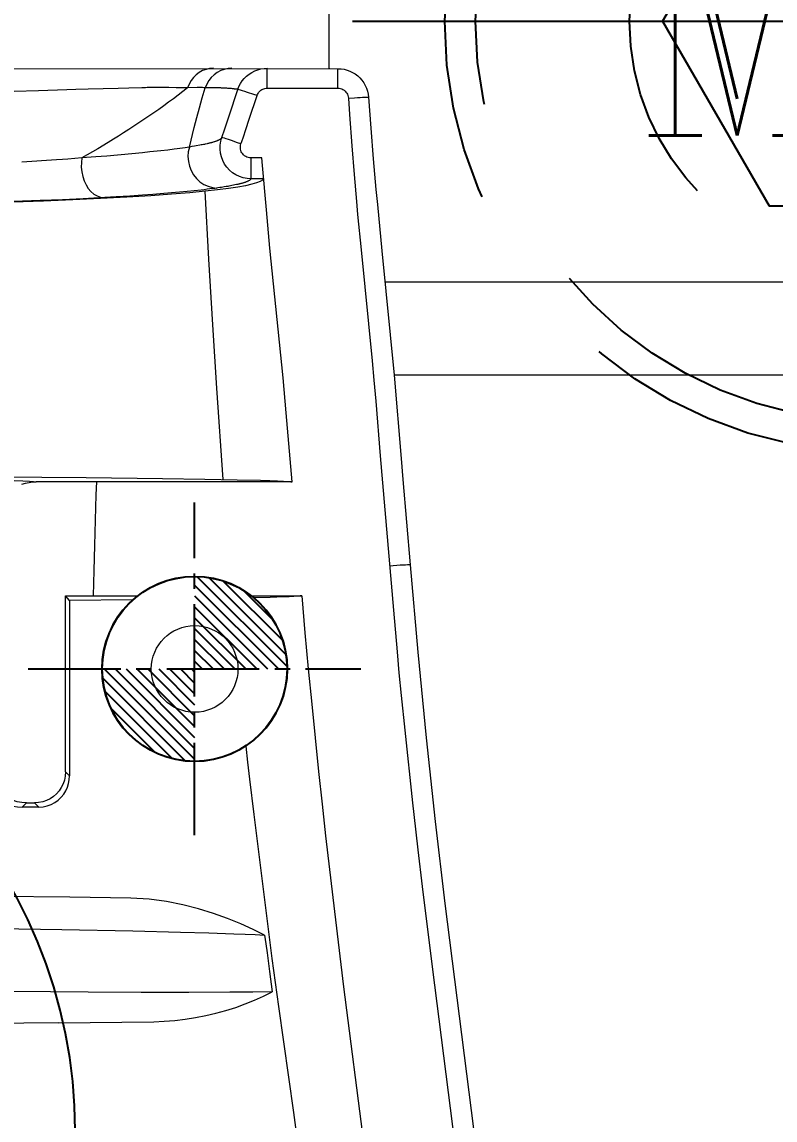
# Model space of a CAD drawing. Header units: inches. Extents: x 160917 to 162189, y -51061 to -50161.
# Drawn here: x 161497.57 to 161509.79, y -50310.05 to -50292.22 of the extents above; entities that cross this region are included whole.
import ezdxf

# ---------------------------------------------------------------- set-up
doc = ezdxf.new("R2010")
doc.units = ezdxf.units.IN
doc.header["$LTSCALE"] = 2
doc.header["$MEASUREMENT"] = 0
for name, pattern in [('CENTER', [50.8, 31.75, -6.35, 6.35, -6.35]), ('CENTER2', [1.125, 0.75, -0.125, 0.125, -0.125]), ('HIDDEN', [9.525, 6.35, -3.175])]:
    doc.linetypes.add(name, pattern=pattern)
for name, color, linetype in [('Layer3', 3, 'CONTINUOUS'), ('PIN', 4, 'CONTINUOUS'), ('SCREW', 52, 'HIDDEN'), ('y-cut', 7, 'CONTINUOUS'), ('壓塊', 157, 'CONTINUOUS')]:
    doc.layers.add(name, color=color, linetype=linetype)
for name, color, linetype, lineweight in [('PRODUCT', 1, 'CONTINUOUS', 15), ('截面', 191, 'CONTINUOUS', 15), ('枕位', 75, 'CONTINUOUS', 15)]:
    doc.layers.add(name, color=color, linetype=linetype, lineweight=lineweight)
doc.styles.add('ROMANC', font='romanc', dxfattribs={"width": 0.6, "height": 1})

# ---------------------------------------------------------------- blocks, each defined once
blk = doc.blocks.new('20160723.115749')
at = {"layer": 'SCREW', "linetype": 'CENTER', "ltscale": 0.15}
for p, q in [((0, -8.5), (0, 8.5)), ((-8.5, 0), (8.5, 0))]:
    blk.add_line(p, q, dxfattribs=at)
at = {"layer": 'SCREW', "ltscale": 0.5}
blk.add_lwpolyline([(-1.732, 3), (-3.464, 0), (-1.732, -3), (1.732, -3), (3.464, 0), (1.732, 3)], close=True, dxfattribs=at)
for radius in [7, 6.5, 4]:
    blk.add_circle((0, 0), radius, dxfattribs=at)
at = {"layer": 'Layer3', "style": 'ROMANC', "width": 0.8}
blk.add_text('M8', height=4.1865, dxfattribs=at).set_placement((-3.976, -1.858))
blk = doc.blocks.new('20160823.165622')
at = {"layer": '截面', "linetype": 'Continuous', "ltscale": 0.3}
h = blk.add_hatch(dxfattribs=at)
h.set_pattern_fill('ANSI31', color=256, scale=15, style=0)
h.set_pattern_definition([(45, (-3383.3948, 1002.8706), (-1.3258252, 1.3258252), [])])
h.paths.add_polyline_path([(-73.824, 61.266, 1), (-92.824, 61.266, 1)])
h.paths.add_polyline_path([(-22.197, 84.62, 0.373533), (-22.044, 83.982), (-17.561, 80.78), (-17.398, 80.674), (-17.228, 80.584), (-17.053, 80.509), (-16.871, 80.45), (-16.682, 80.406), (-16.492, 80.379), (-16.3, 80.369), (-16.106, 80.375), (-15.915, 80.399), (-15.727, 80.439), (-15.542, 80.495), (-15.363, 80.567), (-15.192, 80.655), (-15.028, 80.757), (-14.874, 80.873), (-14.732, 81.001), (-14.601, 81.141), (-14.481, 81.295), (-6.885, 91.928), (-6.779, 92.091), (-6.689, 92.26), (-6.615, 92.435), (-6.555, 92.618), (-6.511, 92.807), (-6.484, 92.997), (-6.474, 93.19), (-6.481, 93.384), (-6.504, 93.575), (-6.545, 93.764), (-6.602, 93.95), (-6.674, 94.128), (-6.761, 94.3), (-6.864, 94.465), (-6.98, 94.619), (-7.108, 94.761), (-7.249, 94.893), (-7.403, 95.013), (-12.093, 98.364, 0.382846), (-12.756, 98.29), (-13.983, 96.876), (-15.164, 95.437), (-16.3, 93.973), (-17.39, 92.485), (-18.435, 90.971), (-19.438, 89.428), (-20.4, 87.855), (-21.32, 86.252)])
h.paths.add_polyline_path([(-3.987, 77.836), (-3.979, 77.644), (-3.954, 77.453), (-3.912, 77.264), (-3.854, 77.08), (-3.78, 76.902), (-3.691, 76.73), (-3.588, 76.568), (-3.471, 76.416), (-3.34, 76.274), (-3.199, 76.144), (-3.048, 76.028), (-2.886, 75.925), (-2.714, 75.835), (2.724, 73.299, 0.401701), (3.379, 73.522), (4.215, 75.163), (5.025, 76.816), (5.808, 78.481), (6.564, 80.157), (7.293, 81.844), (7.996, 83.545), (8.673, 85.26), (9.324, 86.988), (9.949, 88.728, 0.385263), (9.688, 89.347), (4.684, 91.68), (4.503, 91.755), (4.32, 91.812), (4.133, 91.854), (3.942, 91.879), (3.748, 91.888), (3.555, 91.879), (3.363, 91.854), (3.173, 91.812), (2.989, 91.754), (2.811, 91.68), (2.638, 91.59), (2.476, 91.487), (2.323, 91.369), (2.18, 91.238), (2.051, 91.097), (1.935, 90.946), (1.832, 90.784), (1.742, 90.612), (-3.779, 78.772), (-3.854, 78.591), (-3.912, 78.408), (-3.953, 78.221), (-3.978, 78.03)])
h.paths.add_polyline_path([(-5.724, 139.049), (-5.562, 128.95), (-5.55, 128.785), (-5.523, 128.627), (-5.479, 128.473), (-5.418, 128.324), (-5.342, 128.179), (-5.252, 128.045), (-5.148, 127.921), (-5.031, 127.808), (-4.904, 127.708), (-4.767, 127.622), (-4.62, 127.551), (-4.469, 127.495), (-4.314, 127.456), (-4.155, 127.434), (-3.99, 127.427), (9.395, 127.642), (9.56, 127.653), (9.718, 127.681), (9.872, 127.725), (10.021, 127.785), (10.166, 127.862), (10.3, 127.951), (10.424, 128.055), (10.537, 128.173), (10.637, 128.3), (10.723, 128.437), (10.794, 128.583), (10.85, 128.735), (10.889, 128.89), (10.911, 129.049), (10.918, 129.214), (10.76, 139.065, 0.409527), (10.26, 139.557), (-5.224, 139.557, 0.418916)])
h.paths.add_polyline_path([(-93.609, 92.793), (-93.598, 92.6), (-93.571, 92.41), (-93.527, 92.221), (-93.467, 92.038), (-93.392, 91.862), (-93.302, 91.692), (-93.196, 91.529), (-87.589, 83.68), (-87.469, 83.527), (-87.339, 83.387), (-87.197, 83.26), (-87.043, 83.144), (-86.879, 83.041), (-86.707, 82.954), (-86.528, 82.882), (-86.342, 82.825), (-86.153, 82.785), (-85.961, 82.761), (-85.766, 82.755), (-85.573, 82.765), (-85.382, 82.792), (-85.193, 82.836), (-85.01, 82.896), (-84.834, 82.971), (-84.665, 83.061), (-84.501, 83.167), (-81.445, 85.35, 0.414214), (-81.213, 86.745), (-88.229, 96.567, 0.414214), (-89.624, 96.799), (-92.686, 94.612), (-92.838, 94.492), (-92.978, 94.362), (-93.105, 94.22), (-93.221, 94.067), (-93.323, 93.903), (-93.411, 93.732), (-93.482, 93.553), (-93.539, 93.367), (-93.579, 93.179), (-93.602, 92.987)])
h.paths.add_polyline_path([(-111.785, 86.571), (-107.088, 75.443, 0.425093), (-105.745, 74.926), (-102.029, 76.658), (-101.856, 76.748), (-101.694, 76.852), (-101.543, 76.968), (-101.401, 77.098), (-101.269, 77.241), (-101.151, 77.394), (-101.048, 77.557), (-100.958, 77.729), (-100.883, 77.908), (-100.825, 78.092), (-100.783, 78.282), (-100.758, 78.473), (-100.75, 78.666), (-100.758, 78.859), (-100.783, 79.05), (-100.825, 79.235), (-100.882, 79.418), (-100.956, 79.597), (-105.034, 88.343), (-105.124, 88.515), (-105.227, 88.677), (-105.343, 88.829), (-105.473, 88.97), (-105.616, 89.102), (-105.769, 89.219), (-105.931, 89.323), (-106.103, 89.412), (-106.281, 89.486), (-106.465, 89.544), (-106.654, 89.586), (-106.845, 89.611), (-107.037, 89.62), (-107.231, 89.611), (-107.421, 89.586), (-107.607, 89.545), (-107.789, 89.487), (-107.969, 89.413), (-111.286, 87.866, 0.403417)])
h.paths.add_polyline_path([(6.029, 102.701), (6.04, 102.519), (6.066, 102.34), (6.108, 102.163), (6.164, 101.988), (6.233, 101.819), (6.317, 101.657), (6.414, 101.501), (6.524, 101.355), (6.645, 101.218), (6.777, 101.091), (6.919, 100.976), (7.07, 100.873), (7.229, 100.783), (7.395, 100.706), (7.565, 100.644), (7.74, 100.596), (7.921, 100.561), (12.733, 99.863, 0.404229), (13.297, 100.269), (13.602, 102.074), (13.869, 103.881), (14.097, 105.692), (14.286, 107.505), (14.436, 109.321), (14.547, 111.142), (14.62, 112.97), (14.653, 114.804), (14.648, 116.644, 0.410269), (14.148, 117.137), (8.99, 117.137), (8.803, 117.129), (8.62, 117.106), (8.441, 117.068), (8.264, 117.014), (8.091, 116.945), (7.925, 116.863), (7.767, 116.767), (7.616, 116.658), (7.476, 116.537), (7.347, 116.404), (7.228, 116.261), (7.122, 116.109), (7.03, 115.948), (6.951, 115.78), (6.887, 115.606), (6.838, 115.43), (6.803, 115.248), (6.784, 115.062), (6.032, 102.885)])
h.paths.add_polyline_path([(-9.989, 114.513), (-9.984, 112.88), (-9.966, 111.248), (-9.933, 109.616), (-9.886, 107.984), (-9.826, 106.353), (-9.751, 104.722), (-9.663, 103.091, 0.356031), (-9.235, 102.625), (-4.838, 101.987), (-4.633, 101.967), (-4.431, 101.966), (-4.231, 101.983), (-4.032, 102.018), (-3.835, 102.073), (-3.646, 102.144), (-3.464, 102.233), (-3.289, 102.339), (-3.126, 102.459), (-2.975, 102.594), (-2.835, 102.744), (-2.711, 102.904), (-2.603, 103.075), (-2.509, 103.256), (-2.434, 103.444), (-2.376, 103.636), (-2.336, 103.834), (-2.313, 104.038), (-1.58, 115.926), (-1.577, 116.128), (-1.592, 116.327), (-1.625, 116.522), (-1.675, 116.716), (-1.743, 116.905), (-1.828, 117.086), (-1.929, 117.259), (-2.046, 117.424), (-2.176, 117.576), (-2.32, 117.715), (-2.477, 117.842), (-2.643, 117.954), (-2.819, 118.049), (-3.004, 118.129), (-3.194, 118.191), (-3.387, 118.236), (-3.584, 118.263), (-3.787, 118.273), (-9.457, 118.273, 0.408821), (-9.957, 117.782), (-9.98, 116.147)])
h.paths.add_polyline_path([(-117.289, 114.429), (-117.278, 113.089), (-117.245, 111.75), (-117.188, 110.413), (-117.108, 109.078), (-117.005, 107.746), (-116.879, 106.413), (-116.73, 105.082), (-116.557, 103.75), (-116.36, 102.42, 0.411006), (-115.229, 101.585), (-112.19, 102.026), (-112.009, 102.06), (-111.833, 102.108), (-111.663, 102.171), (-111.498, 102.247), (-111.338, 102.338), (-111.187, 102.441), (-111.045, 102.556), (-110.912, 102.683), (-110.791, 102.82), (-110.682, 102.967), (-110.585, 103.122), (-110.501, 103.285), (-110.431, 103.453), (-110.375, 103.628), (-110.334, 103.806), (-110.308, 103.984), (-110.297, 104.166), (-110.3, 104.35), (-110.855, 113.353), (-110.875, 113.54), (-110.91, 113.721), (-110.959, 113.898), (-111.023, 114.071), (-111.102, 114.24), (-111.194, 114.4), (-111.3, 114.552), (-111.418, 114.696), (-111.548, 114.828), (-111.688, 114.949), (-111.839, 115.059), (-111.997, 115.155), (-112.162, 115.237), (-112.335, 115.306), (-112.512, 115.359), (-112.691, 115.397), (-112.874, 115.42), (-113.061, 115.428), (-116.289, 115.428, 0.41394)])
h.paths.add_polyline_path([(-99.071, 114.42), (-99.068, 114.217), (-98.561, 105.996), (-98.539, 105.794), (-98.5, 105.598), (-98.443, 105.408), (-98.369, 105.222), (-98.277, 105.042), (-98.171, 104.872), (-98.049, 104.712), (-97.911, 104.563), (-97.762, 104.428), (-97.601, 104.307), (-97.429, 104.2), (-97.249, 104.11), (-97.061, 104.038), (-96.867, 103.982), (-96.67, 103.944), (-96.472, 103.924), (-96.272, 103.923), (-96.07, 103.939), (-93.042, 104.307, 0.379232), (-92.163, 105.3), (-92.163, 115.564, 0.414214), (-93.163, 116.564), (-96.863, 116.564), (-97.065, 116.555), (-97.262, 116.528), (-97.455, 116.483), (-97.644, 116.421), (-97.829, 116.341), (-98.005, 116.246), (-98.172, 116.134), (-98.329, 116.007), (-98.473, 115.868), (-98.603, 115.716), (-98.72, 115.551), (-98.821, 115.378), (-98.905, 115.196), (-98.974, 115.007), (-99.024, 114.813), (-99.057, 114.618)])

msp = doc.modelspace()

# ---------------------------------------------------------------- hatches: boundary and pattern name
at = {"layer": 'PIN', "linetype": 'Continuous'}
h = msp.add_hatch(dxfattribs=at)
h.set_pattern_fill('ANSI31', color=3, angle=90, style=0)
h.set_pattern_definition([(135, (161705.64977, -50316.9644), (-0.08838835, -0.08838835), [])])
h.paths.add_polyline_path([(161500.368, -50302.725), (161498.868, -50302.725, 0.414214), (161500.368, -50304.225)])
h.paths.add_polyline_path([(161500.368, -50301.225), (161500.368, -50302.725), (161501.868, -50302.725, 0.414214)])

# ---------------------------------------------------------------- linework, layer by layer
at = {"layer": 'PIN', "color": 3, "linetype": 'CENTER2'}
for p, q in [((161500.368, -50305.425), (161500.368, -50300.025)), ((161497.668, -50302.725), (161503.068, -50302.725))]:
    msp.add_line(p, q, dxfattribs=at)
at = {"layer": 'PIN', "color": 3, "linetype": 'Continuous'}
msp.add_circle((161500.368, -50302.725), 1.5, dxfattribs=at)
at = {"layer": 'PRODUCT', "linetype": 'ByBlock'}
for p, q in [((161481.379, -50292.976), (161502.696, -50292.984)), ((161501.252, -50293.071), (161501.297, -50293.043)), ((161502.696, -50292.984), (161502.746, -50292.986)), ((161501.545, -50293.3), (161501.545, -50293.091)), ((161502.694, -50293.203), (161502.694, -50293.078)), ((161502.694, -50293.3), (161502.694, -50293.203)), ((161497.832, -50293.342), (161497.441, -50293.355)), ((161498.296, -50293.324), (161497.832, -50293.342)), ((161498.441, -50293.319), (161498.296, -50293.324)), ((161498.64, -50293.313), (161498.441, -50293.319)), ((161498.885, -50293.308), (161498.64, -50293.313)), ((161499.127, -50293.303), (161498.885, -50293.308)), ((161499.301, -50293.299), (161499.127, -50293.303)), ((161499.51, -50293.293), (161499.301, -50293.299)), ((161499.679, -50293.29), (161499.625, -50293.291)), ((161499.951, -50293.291), (161499.679, -50293.29)), ((161500.251, -50293.293), (161500.177, -50293.292)), ((161500.409, -50293.291), (161500.251, -50293.293)), ((161500.658, -50293.294), (161500.591, -50293.294)), ((161500.732, -50293.294), (161500.658, -50293.294)), ((161500.872, -50293.299), (161500.834, -50293.298)), ((161500.929, -50293.749), (161501.069, -50293.322)), ((161501.043, -50293.316), (161501.037, -50293.315)), ((161501.545, -50293.3), (161502.694, -50293.3)), ((161501.256, -50293.802), (161501.382, -50293.418)), ((161503.191, -50293.446), (161503.228, -50293.947)), ((161500.874, -50293.913), (161500.929, -50293.749)), ((161500.847, -50293.99), (161500.874, -50293.913)), ((161501.199, -50293.971), (161501.256, -50293.802)), ((161503.228, -50293.947), (161503.268, -50294.445)), ((161500.803, -50294.118), (161500.809, -50294.102)), ((161501.159, -50294.09), (161501.199, -50293.971)), ((161499.933, -50294.303), (161499.821, -50294.316)), ((161500.037, -50294.291), (161499.933, -50294.303)), ((161500.324, -50294.248), (161500.283, -50294.255)), ((161500.367, -50294.24), (161500.324, -50294.248)), ((161500.395, -50294.235), (161500.367, -50294.24)), ((161500.45, -50294.225), (161500.395, -50294.235)), ((161500.476, -50294.22), (161500.45, -50294.225)), ((161502.92, -50294.233), (161502.957, -50294.703)), ((161498.125, -50294.464), (161497.564, -50294.501)), ((161498.221, -50294.457), (161498.125, -50294.464)), ((161498.31, -50294.45), (161498.221, -50294.457)), ((161498.539, -50294.431), (161498.31, -50294.45)), ((161498.611, -50294.427), (161498.539, -50294.431)), ((161498.767, -50294.415), (161498.611, -50294.427)), ((161498.852, -50294.408), (161498.767, -50294.415)), ((161498.942, -50294.401), (161498.852, -50294.408)), ((161499.347, -50294.364), (161498.942, -50294.401)), ((161499.522, -50294.347), (161499.347, -50294.364)), ((161499.643, -50294.335), (161499.522, -50294.347)), ((161499.821, -50294.316), (161499.643, -50294.335)), ((161501.281, -50294.431), (161501.281, -50294.642)), ((161501.459, -50294.431), (161501.281, -50294.431)), ((161501.47, -50294.555), (161501.459, -50294.431)), ((161503.268, -50294.445), (161503.311, -50294.942)), ((161500.892, -50294.583), (161500.855, -50294.531)), ((161501.281, -50294.642), (161501.282, -50294.718)), ((161501.532, -50295.274), (161501.47, -50294.555)), ((161501.283, -50294.762), (161501.283, -50294.77)), ((161501.486, -50294.77), (161501.283, -50294.77)), ((161502.957, -50294.703), (161502.995, -50295.141)), ((161499.869, -50295.011), (161499.688, -50295.025)), ((161499.994, -50295), (161499.869, -50295.011)), ((161500.121, -50294.989), (161499.994, -50295)), ((161500.245, -50294.977), (161500.121, -50294.989)), ((161500.363, -50294.965), (161500.245, -50294.977)), ((161500.473, -50294.953), (161500.363, -50294.965)), ((161500.741, -50294.95), (161500.54, -50294.972)), ((161500.599, -50296.075), (161500.54, -50294.972)), ((161500.775, -50294.913), (161500.746, -50294.918)), ((161500.804, -50294.909), (161500.775, -50294.913)), ((161500.848, -50294.902), (161500.804, -50294.909)), ((161500.878, -50294.897), (161500.848, -50294.902)), ((161500.907, -50294.893), (161500.878, -50294.897)), ((161500.974, -50294.88), (161500.948, -50294.885)), ((161500.999, -50294.875), (161500.974, -50294.88)), ((161501.023, -50294.87), (161500.999, -50294.875)), ((161501.046, -50294.865), (161501.023, -50294.87)), ((161497.862, -50295.124), (161497.436, -50295.14)), ((161498.223, -50295.109), (161497.862, -50295.124)), ((161498.557, -50295.094), (161498.223, -50295.109)), ((161498.82, -50295.08), (161498.557, -50295.094)), ((161499.092, -50295.064), (161498.82, -50295.08)), ((161499.317, -50295.05), (161499.092, -50295.064)), ((161499.521, -50295.037), (161499.317, -50295.05)), ((161499.688, -50295.025), (161499.521, -50295.037)), ((161500.661, -50297.141), (161500.599, -50296.075)), ((161503.069, -50295.925), (161503.249, -50297.726)), ((161503.405, -50295.937), (161503.605, -50297.96)), ((161500.728, -50298.17), (161500.661, -50297.141)), ((161503.249, -50297.726), (161503.278, -50298.039)), ((161501.856, -50298.57), (161501.804, -50298)), ((161503.278, -50298.039), (161503.309, -50298.378)), ((161500.829, -50299.649), (161500.728, -50298.17)), ((161501.951, -50299.691), (161501.856, -50298.57)), ((161495.89, -50299.601), (161498.605, -50299.618)), ((161498.605, -50299.618), (161499.848, -50299.632)), ((161499.848, -50299.632), (161500.531, -50299.643)), ((161500.531, -50299.643), (161501.058, -50299.654)), ((161501.951, -50299.691), (161497.796, -50299.691)), ((161498.753, -50300.31), (161498.741, -50300.721)), ((161498.741, -50300.721), (161498.731, -50301.13)), ((161498.731, -50301.13), (161498.723, -50301.537)), ((161498.272, -50304.397), (161498.272, -50301.537)), ((161498.336, -50301.613), (161498.272, -50301.537)), ((161498.272, -50301.537), (161499.44, -50301.537)), ((161499.36, -50301.603), (161498.336, -50301.613)), ((161501.296, -50301.537), (161502.107, -50301.537)), ((161501.594, -50301.564), (161501.338, -50301.571)), ((161501.811, -50301.557), (161501.594, -50301.564)), ((161498.336, -50301.613), (161498.337, -50304.463)), ((161503.594, -50301.773), (161503.654, -50302.449)), ((161503.654, -50302.449), (161503.685, -50302.788)), ((161503.685, -50302.788), (161503.721, -50303.159)), ((161503.721, -50303.159), (161503.779, -50303.717)), ((161503.779, -50303.717), (161503.905, -50304.901)), ((161498.272, -50304.397), (161498.337, -50304.463)), ((161497.64, -50304.9), (161497.57, -50304.97)), ((161497.838, -50304.969), (161497.57, -50304.97)), ((161497.64, -50304.9), (161497.769, -50304.9)), ((161497.769, -50304.9), (161497.838, -50304.969)), ((161501.629, -50307.426), (161501.332, -50305.087)), ((161503.991, -50305.661), (161504.062, -50306.259)), ((161498.343, -50306.43), (161496.529, -50306.413)), ((161504.062, -50306.259), (161504.222, -50307.562)), ((161499.333, -50306.444), (161498.343, -50306.43)), ((161502.61, -50306.437), (161502.787, -50307.883)), ((161496.975, -50306.937), (161498.212, -50306.954)), ((161498.212, -50306.954), (161499.364, -50306.977)), ((161499.364, -50306.977), (161500.137, -50306.995)), ((161500.137, -50306.995), (161500.596, -50307.009)), ((161501.545, -50307.331), (161501.586, -50307.638)), ((161501.734, -50308.203), (161501.629, -50307.426)), ((161501.586, -50307.638), (161501.626, -50307.964)), ((161504.222, -50307.562), (161504.876, -50312.646)), ((161499.498, -50307.978), (161498.642, -50307.974)), ((161500.272, -50307.978), (161499.498, -50307.978)), ((161500.938, -50307.974), (161500.272, -50307.978)), ((161501.313, -50307.97), (161500.938, -50307.974)), ((161501.626, -50307.964), (161501.313, -50307.97)), ((161502.787, -50307.883), (161503.444, -50313.003)), ((161501.979, -50309.925), (161501.734, -50308.203)), ((161498.154, -50308.471), (161499.706, -50308.451)), ((161502.488, -50313.596), (161501.979, -50309.925))]:
    msp.add_line(p, q, dxfattribs=at)
for points in [[(161500.672, -50292.976), (161500.612, -50292.981), (161500.554, -50292.994), (161500.497, -50293.015), (161500.443, -50293.045), (161500.394, -50293.082), (161500.349, -50293.126), (161500.31, -50293.177), (161500.277, -50293.233), (161500.251, -50293.293)], [(161500.973, -50292.976), (161500.911, -50292.981), (161500.85, -50292.994), (161500.791, -50293.015), (161500.736, -50293.045), (161500.684, -50293.082), (161500.638, -50293.126), (161500.598, -50293.177)], [(161501.297, -50293.043), (161501.344, -50293.019), (161501.393, -50293), (161501.443, -50292.987), (161501.495, -50292.979), (161501.547, -50292.976)], [(161501.545, -50293.091), (161501.546, -50293.019), (161501.546, -50292.996), (161501.546, -50292.981), (161501.547, -50292.976)], [(161502.549, -50292.976), (161502.55, -50292.976), (161502.551, -50292.977), (161502.551, -50292.978), (161502.552, -50292.98), (161502.553, -50292.981), (161502.553, -50292.984)], [(161502.694, -50293.078), (161502.695, -50293.018), (161502.695, -50292.997), (161502.696, -50292.984)], [(161502.746, -50292.986), (161502.795, -50292.993), (161502.842, -50293.005), (161502.888, -50293.022), (161502.933, -50293.044), (161502.975, -50293.069), (161503.015, -50293.099), (161503.051, -50293.133), (161503.084, -50293.17), (161503.113, -50293.211), (161503.138, -50293.254), (161503.159, -50293.3), (161503.174, -50293.346), (161503.185, -50293.395), (161503.191, -50293.446)], [(161500.598, -50293.177), (161500.564, -50293.233), (161500.537, -50293.292)], [(161501.069, -50293.322), (161501.088, -50293.273), (161501.112, -50293.226)], [(161501.112, -50293.226), (161501.141, -50293.182), (161501.174, -50293.141)], [(161501.174, -50293.141), (161501.212, -50293.104), (161501.252, -50293.071)], [(161500.251, -50293.293), (161500.176, -50293.352), (161500.1, -50293.411), (161500.023, -50293.47), (161499.945, -50293.528), (161499.866, -50293.586), (161499.786, -50293.643), (161499.706, -50293.7), (161499.625, -50293.755), (161499.544, -50293.81), (161499.463, -50293.864), (161499.381, -50293.918), (161499.299, -50293.972), (161499.216, -50294.025), (161499.133, -50294.077), (161499.049, -50294.129), (161498.964, -50294.18)], [(161499.625, -50293.291), (161499.597, -50293.291), (161499.569, -50293.292), (161499.51, -50293.293)], [(161500.177, -50293.292), (161500.066, -50293.292), (161499.951, -50293.291)], [(161500.283, -50294.255), (161500.362, -50293.937), (161500.403, -50293.777), (161500.445, -50293.617), (161500.49, -50293.455), (161500.537, -50293.292)], [(161500.537, -50293.292), (161500.518, -50293.292), (161500.498, -50293.291), (161500.477, -50293.291), (161500.455, -50293.291), (161500.409, -50293.291)], [(161500.591, -50293.294), (161500.578, -50293.294), (161500.564, -50293.294), (161500.551, -50293.293), (161500.537, -50293.292)], [(161500.775, -50293.295), (161500.765, -50293.295), (161500.754, -50293.295), (161500.732, -50293.294)], [(161500.834, -50293.298), (161500.824, -50293.298), (161500.815, -50293.297), (161500.805, -50293.297), (161500.795, -50293.296), (161500.775, -50293.295)], [(161500.891, -50293.301), (161500.881, -50293.3), (161500.872, -50293.299)], [(161500.966, -50293.307), (161500.956, -50293.306), (161500.946, -50293.305), (161500.937, -50293.305), (161500.927, -50293.304), (161500.918, -50293.303), (161500.909, -50293.302), (161500.891, -50293.301)], [(161501.031, -50293.315), (161501.024, -50293.314), (161501.017, -50293.313), (161501.01, -50293.312), (161501.002, -50293.311), (161500.994, -50293.31), (161500.985, -50293.309), (161500.966, -50293.307)], [(161501.068, -50293.321), (161501.067, -50293.32), (161501.065, -50293.32), (161501.063, -50293.319), (161501.06, -50293.318), (161501.057, -50293.317), (161501.053, -50293.317), (161501.048, -50293.316)], [(161501.069, -50293.322), (161501.069, -50293.322), (161501.069, -50293.321)], [(161501.226, -50293.367), (161501.182, -50293.353), (161501.143, -50293.342), (161501.112, -50293.332), (161501.089, -50293.326), (161501.075, -50293.322), (161501.069, -50293.322)], [(161501.382, -50293.418), (161501.328, -50293.4), (161501.226, -50293.367)], [(161501.382, -50293.418), (161501.389, -50293.401), (161501.397, -50293.385), (161501.407, -50293.37), (161501.418, -50293.356), (161501.431, -50293.344), (161501.445, -50293.332), (161501.46, -50293.323), (161501.476, -50293.315), (161501.492, -50293.308), (161501.509, -50293.304), (161501.527, -50293.301), (161501.545, -50293.3)], [(161502.694, -50293.3), (161502.716, -50293.301), (161502.737, -50293.305), (161502.757, -50293.312), (161502.776, -50293.321), (161502.794, -50293.333), (161502.811, -50293.346), (161502.825, -50293.362), (161502.838, -50293.379), (161502.848, -50293.398), (161502.856, -50293.418), (161502.862, -50293.438), (161502.864, -50293.46)], [(161502.864, -50293.46), (161502.964, -50293.454), (161503.012, -50293.451), (161503.055, -50293.449), (161503.095, -50293.447), (161503.129, -50293.446), (161503.156, -50293.445), (161503.178, -50293.445), (161503.191, -50293.445)], [(161502.864, -50293.46), (161502.883, -50293.726), (161502.92, -50294.233)], [(161500.809, -50294.102), (161500.808, -50294.104), (161500.806, -50294.107), (161500.803, -50294.111), (161500.8, -50294.115), (161500.795, -50294.119), (161500.791, -50294.123), (161500.785, -50294.127), (161500.779, -50294.132), (161500.772, -50294.136), (161500.765, -50294.139), (161500.758, -50294.143), (161500.75, -50294.147), (161500.742, -50294.15), (161500.734, -50294.154), (161500.726, -50294.157), (161500.717, -50294.16), (161500.709, -50294.163), (161500.7, -50294.166), (161500.692, -50294.169), (161500.684, -50294.171)], [(161500.855, -50294.531), (161500.825, -50294.474), (161500.803, -50294.415), (161500.788, -50294.352), (161500.781, -50294.289), (161500.782, -50294.225), (161500.792, -50294.162), (161500.803, -50294.118)], [(161500.809, -50294.101), (161500.822, -50294.065), (161500.847, -50293.99)], [(161500.965, -50294.15), (161500.92, -50294.135), (161500.882, -50294.122), (161500.851, -50294.112), (161500.828, -50294.105), (161500.814, -50294.102), (161500.809, -50294.101)], [(161501.12, -50294.203), (161501.133, -50294.166), (161501.159, -50294.09)], [(161498.964, -50294.18), (161498.795, -50294.282), (161498.71, -50294.332), (161498.625, -50294.382), (161498.539, -50294.431)], [(161500.283, -50294.255), (161500.248, -50294.261), (161500.212, -50294.266), (161500.173, -50294.272), (161500.13, -50294.278), (161500.085, -50294.284), (161500.037, -50294.291)], [(161500.283, -50294.255), (161500.265, -50294.331), (161500.26, -50294.409), (161500.266, -50294.488), (161500.283, -50294.565), (161500.311, -50294.638), (161500.35, -50294.706), (161500.398, -50294.767), (161500.454, -50294.819), (161500.517, -50294.861), (161500.586, -50294.892), (161500.657, -50294.912), (161500.731, -50294.92)], [(161500.514, -50294.213), (161500.489, -50294.218), (161500.476, -50294.22)], [(161500.573, -50294.201), (161500.538, -50294.208), (161500.526, -50294.211), (161500.514, -50294.213)], [(161500.684, -50294.171), (161500.667, -50294.176), (161500.658, -50294.179), (161500.65, -50294.181), (161500.641, -50294.184), (161500.632, -50294.186), (161500.623, -50294.188), (161500.614, -50294.191), (161500.604, -50294.193), (161500.594, -50294.196), (161500.583, -50294.198), (161500.573, -50294.201)], [(161501.12, -50294.203), (161501.066, -50294.184), (161500.965, -50294.15)], [(161501.237, -50294.425), (161501.217, -50294.418), (161501.197, -50294.409), (161501.179, -50294.397), (161501.162, -50294.383), (161501.148, -50294.367), (161501.135, -50294.349), (161501.125, -50294.33), (161501.117, -50294.31), (161501.112, -50294.289), (161501.11, -50294.267), (161501.11, -50294.246), (161501.114, -50294.225), (161501.12, -50294.203)], [(161498.539, -50294.431), (161498.53, -50294.506), (161498.528, -50294.582), (161498.535, -50294.658), (161498.551, -50294.732), (161498.574, -50294.802), (161498.605, -50294.867), (161498.642, -50294.926), (161498.685, -50294.976), (161498.733, -50295.017), (161498.785, -50295.047), (161498.839, -50295.067), (161498.895, -50295.076)], [(161501.281, -50294.431), (161501.258, -50294.429), (161501.237, -50294.425)], [(161500.984, -50294.671), (161500.935, -50294.63), (161500.892, -50294.583)], [(161501.095, -50294.734), (161501.038, -50294.706), (161500.984, -50294.671)], [(161501.23, -50294.811), (161501.222, -50294.815), (161501.214, -50294.818), (161501.205, -50294.822), (161501.196, -50294.825), (161501.187, -50294.828), (161501.178, -50294.831), (161501.169, -50294.834), (161501.16, -50294.836), (161501.152, -50294.839), (161501.143, -50294.842), (161501.134, -50294.844), (161501.125, -50294.846), (161501.116, -50294.849), (161501.107, -50294.851), (161501.098, -50294.853), (161501.089, -50294.856), (161501.079, -50294.858), (161501.068, -50294.861), (161501.058, -50294.863), (161501.046, -50294.865)], [(161501.283, -50294.77), (161501.219, -50294.766), (161501.156, -50294.754), (161501.095, -50294.734)], [(161501.258, -50294.796), (161501.252, -50294.8), (161501.245, -50294.804), (161501.238, -50294.807), (161501.23, -50294.811)], [(161501.283, -50294.77), (161501.282, -50294.773), (161501.28, -50294.777), (161501.277, -50294.78), (161501.273, -50294.784), (161501.269, -50294.788), (161501.264, -50294.792), (161501.258, -50294.796)], [(161501.282, -50294.718), (161501.282, -50294.745), (161501.283, -50294.762)], [(161501.486, -50294.77), (161501.47, -50294.792), (161501.433, -50294.814), (161501.374, -50294.837), (161501.295, -50294.859)], [(161501.486, -50294.77), (161501.486, -50294.765), (161501.486, -50294.755), (161501.485, -50294.739), (161501.484, -50294.719), (161501.482, -50294.694)], [(161500.54, -50294.972), (161500.288, -50294.996), (161499.993, -50295.021), (161499.656, -50295.044), (161499.27, -50295.068), (161498.842, -50295.092), (161498.389, -50295.114), (161497.916, -50295.133), (161497.418, -50295.151), (161496.895, -50295.168)], [(161500.658, -50294.93), (161500.571, -50294.941), (161500.524, -50294.947), (161500.473, -50294.953)], [(161500.746, -50294.918), (161500.696, -50294.925), (161500.658, -50294.93)], [(161501.295, -50294.859), (161501.194, -50294.882), (161501.068, -50294.905), (161500.917, -50294.927), (161500.741, -50294.95)], [(161500.948, -50294.885), (161500.921, -50294.89), (161500.907, -50294.893)], [(161503.311, -50294.942), (161503.334, -50295.19), (161503.405, -50295.937)], [(161502.995, -50295.141), (161503.014, -50295.348), (161503.069, -50295.925)], [(161501.804, -50298), (161501.591, -50295.894), (161501.532, -50295.274)], [(161503.605, -50297.96), (161503.719, -50299.309), (161503.747, -50299.651), (161503.865, -50301.033)], [(161503.309, -50298.378), (161503.382, -50299.266), (161503.594, -50301.773)], [(161496.844, -50299.658), (161497.272, -50299.665), (161497.441, -50299.669), (161497.58, -50299.674), (161497.685, -50299.678), (161497.755, -50299.682), (161497.793, -50299.686), (161497.796, -50299.691)], [(161497.565, -50299.725), (161497.624, -50299.71), (161497.709, -50299.696), (161497.797, -50299.691)], [(161498.775, -50299.691), (161498.767, -50299.898), (161498.753, -50300.31)], [(161501.058, -50299.654), (161501.438, -50299.663), (161501.589, -50299.668), (161501.714, -50299.673), (161501.812, -50299.678), (161501.885, -50299.682), (161501.931, -50299.687), (161501.951, -50299.691)], [(161503.533, -50301.052), (161503.592, -50301.047), (161503.65, -50301.042), (161503.704, -50301.038), (161503.752, -50301.035), (161503.793, -50301.033), (161503.826, -50301.031), (161503.85, -50301.031), (161503.863, -50301.031), (161503.866, -50301.032)], [(161503.865, -50301.033), (161503.993, -50302.454), (161504.129, -50303.844), (161504.274, -50305.204), (161504.429, -50306.532)], [(161502.107, -50301.537), (161502.082, -50301.541), (161502.04, -50301.545), (161501.981, -50301.549), (161501.904, -50301.553), (161501.811, -50301.557)], [(161502.107, -50301.537), (161502.159, -50302.141), (161502.212, -50302.726), (161502.268, -50303.295), (161502.379, -50304.39)], [(161501.332, -50305.087), (161501.264, -50304.514), (161501.233, -50304.241), (161501.205, -50303.978)], [(161497.64, -50304.9), (161497.562, -50304.895), (161497.485, -50304.88), (161497.41, -50304.854), (161497.338, -50304.819), (161497.271, -50304.774), (161497.21, -50304.72), (161497.158, -50304.66), (161497.115, -50304.594), (161497.081, -50304.523), (161497.056, -50304.449), (161497.042, -50304.373), (161497.037, -50304.297)], [(161498.272, -50304.397), (161498.267, -50304.464), (161498.254, -50304.529), (161498.233, -50304.591), (161498.204, -50304.65), (161498.168, -50304.704), (161498.125, -50304.752), (161498.076, -50304.795), (161498.023, -50304.831), (161497.964, -50304.86), (161497.902, -50304.882), (161497.836, -50304.895), (161497.769, -50304.9)], [(161497.838, -50304.969), (161497.908, -50304.963), (161497.976, -50304.948), (161498.04, -50304.924), (161498.1, -50304.892), (161498.154, -50304.853), (161498.202, -50304.808), (161498.243, -50304.757), (161498.277, -50304.702), (161498.304, -50304.644), (161498.323, -50304.585), (161498.334, -50304.524), (161498.337, -50304.463)], [(161502.379, -50304.39), (161502.436, -50304.918), (161502.493, -50305.435), (161502.61, -50306.437)], [(161497.171, -50304.822), (161497.226, -50304.865), (161497.287, -50304.902), (161497.352, -50304.931), (161497.422, -50304.953), (161497.495, -50304.966), (161497.57, -50304.97)], [(161503.905, -50304.901), (161503.926, -50305.088), (161503.991, -50305.661)], [(161501.504, -50307.044), (161501.316, -50306.953), (161501.116, -50306.863), (161500.903, -50306.775), (161500.675, -50306.693), (161500.432, -50306.62), (161500.177, -50306.553), (161499.911, -50306.498), (161499.63, -50306.46), (161499.333, -50306.444)], [(161504.429, -50306.532), (161505.403, -50314.189), (161505.561, -50315.603), (161505.699, -50316.994), (161505.819, -50318.354), (161505.92, -50319.692), (161505.999, -50321.036), (161506.056, -50322.395), (161506.091, -50323.761)], [(161500.596, -50307.009), (161501.003, -50307.023), (161501.186, -50307.029), (161501.353, -50307.036), (161501.504, -50307.044)], [(161501.504, -50307.044), (161501.524, -50307.185), (161501.545, -50307.331)], [(161498.642, -50307.974), (161497.415, -50307.963), (161497.099, -50307.959)], [(161499.706, -50308.451), (161499.876, -50308.444), (161500.046, -50308.431), (161500.215, -50308.411), (161500.383, -50308.385), (161500.55, -50308.352), (161500.714, -50308.313), (161500.876, -50308.269), (161501.035, -50308.218), (161501.19, -50308.162), (161501.341, -50308.101), (161501.486, -50308.034), (161501.626, -50307.964)], [(161498.154, -50308.471), (161495.919, -50308.489), (161495.208, -50308.492)]]:
    msp.add_lwpolyline(points, dxfattribs=at)
for radius in [1.508, 0.703]:
    msp.add_circle((161500.368, -50302.725), radius, dxfattribs=at)
at = {"layer": '壓塊', "color": 153, "linetype": 'HIDDEN', "ltscale": 0.5}
msp.add_lwpolyline([(161466.428, -50302.211), (161490.428, -50302.211, -0.414214), (161498.428, -50310.211), (161498.428, -50324.211, -0.414214), (161490.428, -50332.211), (161466.428, -50332.211, -0.414214), (161458.428, -50324.211), (161458.428, -50310.211, -0.414214)], format="xyb", close=True, dxfattribs=at)
at = {"layer": '枕位', "linetype": 'ByBlock', "ltscale": 0.3}
for p, q in [((161502.553, -50292.984), (161502.553, -50284.457)), ((161503.454, -50296.442), (161519.19, -50296.442)), ((161514.211, -50297.96), (161503.605, -50297.96))]:
    msp.add_line(p, q, dxfattribs=at)

# ---------------------------------------------------------------- block references
at = {"layer": 'SCREW', "linetype": 'ByBlock'}
msp.add_blockref('20160723.115749', (161511.428, -50292.211), dxfattribs=at)
at = {"layer": 'y-cut', "linetype": 'ByBlock'}
msp.add_blockref('20160823.165622', (161597.661, -50439.265), dxfattribs=at)

doc.saveas('drawing.dxf')
